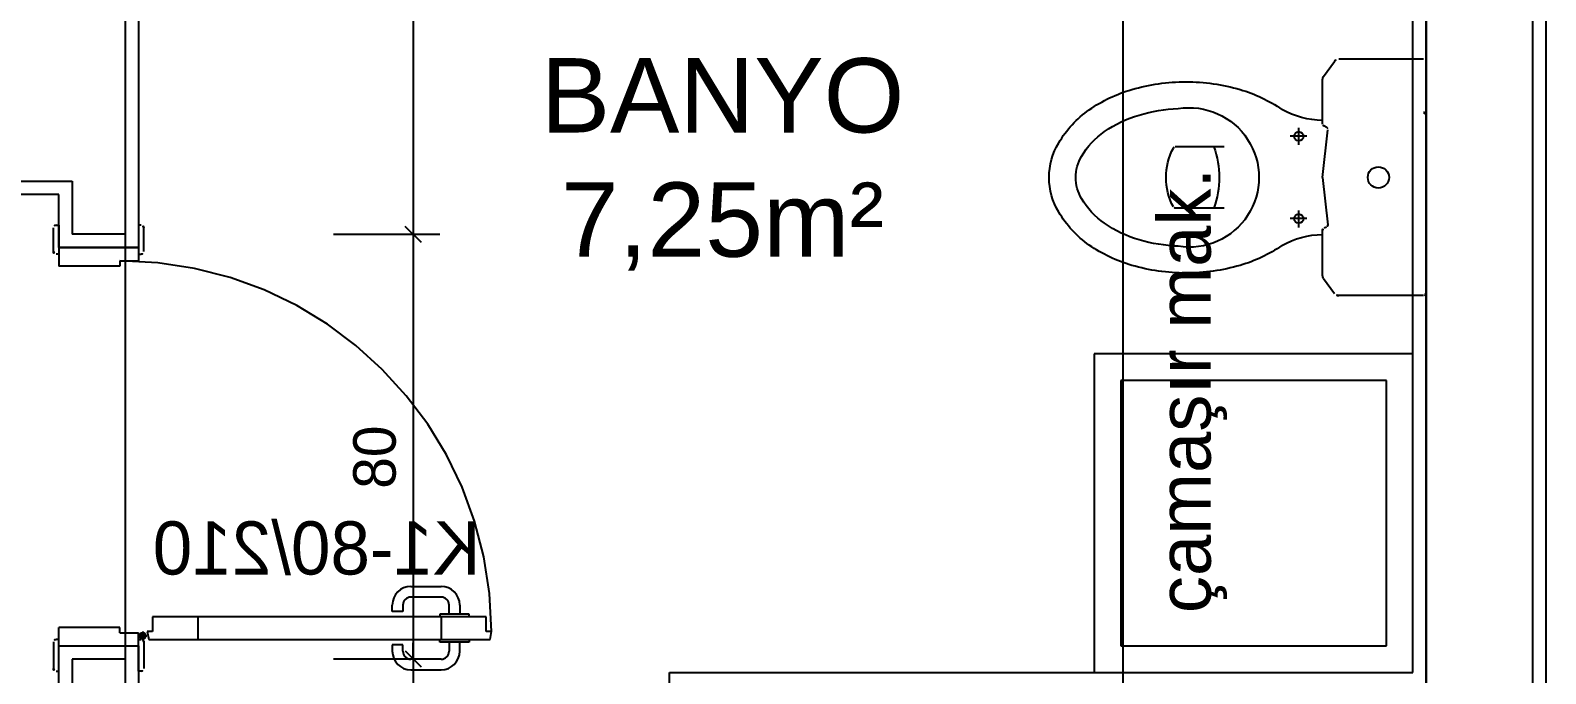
# Model space of a CAD drawing. Extents: x 182769.15 to 182771.38, y 101811.72 to 101812.21.
# Drawn here: x 182769.7428 to 182769.7999, y 101812.0793 to 101812.1035 of the extents above; entities that cross this region are included whole.
import ezdxf

# ---------------------------------------------------------------- set-up
doc = ezdxf.new("R2010")
doc.units = 0
doc.header["$MEASUREMENT"] = 0
doc.linetypes.add('DUZ', pattern=[500, 500])
doc.linetypes.add('HIDDEN', pattern=[0.375, 0.25, -0.125])
doc.layers.get('0').update_dxf_attribs({"color": 1, "linetype": 'DUZ'})
for name, color, linetype in [('DUVAR', 7, 'Continuous'), ('iç yatay', 3, 'Continuous'), ('KAPI', 3, 'Continuous'), ('kapı pen. yazısı', 1, 'Continuous'), ('POZ', 3, 'Continuous'), ('SIVA', 1, 'Continuous'), ('TARAMA', 15, 'Continuous'), ('tefriş', 21, 'Continuous'), ('YAZıMAHAL', 4, 'Continuous')]:
    doc.layers.add(name, color=color, linetype=linetype)
doc.styles.add('ARIAL', font='arial.ttf', dxfattribs={"height": 10})
doc.styles.add('İÇ ÖLÇÜ', font='stylu.ttf', dxfattribs={"height": 8})
doc.styles.add('M2', font='', dxfattribs={"height": 10})
doc.styles.get('M2').set_extended_font_data('Turkish Arial')

msp = doc.modelspace()

# ---------------------------------------------------------------- linework, layer by layer
at = {"color": 0, "linetype": 'ByBlock'}
for p, q in [((182769.7575437163, 101812.0955237126), (182769.7569437163, 101812.0961237126)), ((182769.7569437163, 101812.0961237126), (182769.7575437163, 101812.0955237126)), ((182769.7569437163, 101812.0801364402), (182769.7575437163, 101812.0795364402)), ((182769.7569437163, 101812.0801364402), (182769.7575437163, 101812.0795364402))]:
    msp.add_line(p, q, dxfattribs=at)
at = {"layer": 'DUVAR', "ltscale": 50}
for p, q in [((182769.7463945448, 101812.1258237126), (182769.7463945448, 101812.0958237126)), ((182769.7953945448, 101812.1258237126), (182769.7953945448, 101812.0788237126)), ((182769.7953945448, 101812.0788237126), (182769.7953945448, 101812.1258237126)), ((182769.7993945448, 101812.1258237126), (182769.7993945448, 101812.0788237126)), ((182769.7423945448, 101812.0978237126), (182769.7443945448, 101812.0978237126)), ((182769.7443945448, 101812.0978237126), (182769.7443945448, 101812.0958237126)), ((182769.7443945448, 101812.0798237126), (182769.7443945448, 101811.9838237126)), ((182769.7463945448, 101812.0798237126), (182769.7463945448, 101812.0778237126))]:
    msp.add_line(p, q, dxfattribs=at)
at = {"layer": 'DUVAR'}
for p, q in [((182769.7463945448, 101812.0958237126), (182769.7443945448, 101812.0958237126)), ((182769.7463945448, 101812.0798237126), (182769.7443945448, 101812.0798237126))]:
    msp.add_line(p, q, dxfattribs=at)
at = {"layer": 'iç yatay'}
for p, q in [((182769.7572437163, 101812.1362237126), (182769.7572437163, 101812.0954237126)), ((182769.783966382, 101812.1362237126), (182769.783966382, 101812.0784237126)), ((182769.7572437163, 101812.0962237126), (182769.7572437163, 101812.0794364402)), ((182769.7542437163, 101812.0958237126), (182769.7582437163, 101812.0958237126)), ((182769.7542437163, 101812.0958237126), (182769.7582437163, 101812.0958237126)), ((182769.7572437163, 101812.0798364402), (182769.7572437163, 101812.0804364402)), ((182769.7542437163, 101812.0798364402), (182769.7582437163, 101812.0798364402)), ((182769.7542437163, 101812.0798364402), (182769.7582437163, 101812.0798364402)), ((182769.7572437163, 101812.0798364402), (182769.7572437163, 101812.0778237126))]:
    msp.add_line(p, q, dxfattribs=at)
at = {"layer": 'KAPI'}
for p, q in [((182769.7436945448, 101812.0951737126), (182769.7436945448, 101812.0960737126)), ((182769.7437945448, 101812.0961737126), (182769.7438945448, 101812.0961737126)), ((182769.7438945448, 101812.0961737126), (182769.7438945448, 101812.0950737126)), ((182769.7469945448, 101812.0961737126), (182769.7468945448, 101812.0961737126)), ((182769.7468945448, 101812.0961737126), (182769.7468945448, 101812.0950737126)), ((182769.7470945448, 101812.0951737126), (182769.7470945448, 101812.0960737126)), ((182769.7438945448, 101812.0950737126), (182769.7437945448, 101812.0950737126)), ((182769.7438945448, 101812.0953237126), (182769.7468945448, 101812.0953237126)), ((182769.7438945448, 101812.0953237126), (182769.7438945448, 101812.0946237126)), ((182769.7468945448, 101812.0953237126), (182769.7468945448, 101812.0948237126)), ((182769.7468945448, 101812.0950737126), (182769.7469945448, 101812.0950737126)), ((182769.7461945448, 101812.0946237126), (182769.7438945448, 101812.0946237126)), ((182769.7461945448, 101812.0948237126), (182769.7468945448, 101812.0948237126)), ((182769.7461945448, 101812.0948237126), (182769.7461945448, 101812.0946237126)), ((182769.7438945448, 101812.0803237126), (182769.7438945448, 101812.0810237126)), ((182769.7461945448, 101812.0810237126), (182769.7438945448, 101812.0810237126)), ((182769.7461945448, 101812.0808237126), (182769.7461945448, 101812.0810237126)), ((182769.7461945448, 101812.0808237126), (182769.7468945448, 101812.0808237126)), ((182769.7468945448, 101812.0803237126), (182769.7468945448, 101812.0808237126)), ((182769.7436945448, 101812.0804737126), (182769.7436945448, 101812.0794737126)), ((182769.7438945448, 101812.0805737126), (182769.7437945448, 101812.0805737126)), ((182769.7438945448, 101812.0793737126), (182769.7438945448, 101812.0805737126)), ((182769.7438945448, 101812.0803237126), (182769.7468945448, 101812.0803237126)), ((182769.7468945448, 101812.0793737126), (182769.7468945448, 101812.0805737126)), ((182769.7468945448, 101812.0805737126), (182769.7469945448, 101812.0805737126)), ((182769.7470945448, 101812.0804737126), (182769.7470945448, 101812.0794737126)), ((182769.7437945448, 101812.0793737126), (182769.7438945448, 101812.0793737126)), ((182769.7469945448, 101812.0793737126), (182769.7468945448, 101812.0793737126))]:
    msp.add_line(p, q, dxfattribs=at)
at = {"layer": 'KAPI', "color": 234}
for p, q in [((182769.7571545024, 101812.0825659826), (182769.7582945024, 101812.0825659826)), ((182769.7582945024, 101812.0821659826), (182769.7571545024, 101812.0821659826)), ((182769.7564545023, 101812.0816259826), (182769.7564545023, 101812.0818659826)), ((182769.7568545024, 101812.0816259826), (182769.7564545023, 101812.0816259826)), ((182769.7568545024, 101812.0818659826), (182769.7568545024, 101812.0816259826)), ((182769.7593445024, 101812.0815259826), (182769.7582445024, 101812.0815259826)), ((182769.7582445024, 101812.0815259826), (182769.7582445024, 101812.0814259826)), ((182769.7585945023, 101812.0815259826), (182769.7585945023, 101812.0818659826)), ((182769.7589945024, 101812.0818659826), (182769.7589945024, 101812.0815259826)), ((182769.7593445024, 101812.0814259826), (182769.7593445024, 101812.0815259826)), ((182769.7470545448, 101812.0808659826), (182769.7470545448, 101812.0805459826)), ((182769.7468945448, 101812.0807059826), (182769.7472145448, 101812.0807059826)), ((182769.7568545024, 101812.0803659826), (182769.7564545023, 101812.0803659826)), ((182769.7564545023, 101812.0803659826), (182769.7564545023, 101812.0801259826)), ((182769.7568545024, 101812.0801259826), (182769.7568545024, 101812.0803659826)), ((182769.7582445024, 101812.0804659826), (182769.7582445024, 101812.0805659826)), ((182769.7593445024, 101812.0804659826), (182769.7582445024, 101812.0804659826)), ((182769.7585945023, 101812.0804659826), (182769.7585945023, 101812.0801259826)), ((182769.7589945024, 101812.0801259826), (182769.7589945024, 101812.0804659826)), ((182769.7593445024, 101812.0805659826), (182769.7593445024, 101812.0804659826)), ((182769.7582945024, 101812.0798259826), (182769.7571545024, 101812.0798259826)), ((182769.7571545024, 101812.0794259826), (182769.7582945024, 101812.0794259826))]:
    msp.add_line(p, q, dxfattribs=at)
at = {"layer": 'KAPI', "color": 1}
for p, q in [((182769.7474245448, 101812.0814259826), (182769.7474245448, 101812.0808659826)), ((182769.7599945024, 101812.0814259826), (182769.7474245448, 101812.0814259826)), ((182769.7491245448, 101812.0814259826), (182769.7491245448, 101812.0805659826)), ((182769.7582945024, 101812.0814259826), (182769.7582945024, 101812.0805659826)), ((182769.7599945024, 101812.0808659826), (182769.7599945024, 101812.0814259826)), ((182769.7474245448, 101812.0808659826), (182769.7472245448, 101812.0808659826)), ((182769.7472245448, 101812.0808659826), (182769.7472845448, 101812.0805659826)), ((182769.7601945024, 101812.0808659826), (182769.7599945024, 101812.0808659826)), ((182769.7601345024, 101812.0805659826), (182769.7601945024, 101812.0808659826)), ((182769.7472845448, 101812.0805659826), (182769.7601345024, 101812.0805659826))]:
    msp.add_line(p, q, dxfattribs=at)
at = {"layer": 'KAPI', "color": 234}
for radius in [0.00012, 8e-05]:
    msp.add_circle((182769.7470545448, 101812.0807059826), radius, dxfattribs=at)
at = {"layer": 'KAPI'}
for centre, start, end in [((182769.7437945448, 101812.0960737126), 90, 180), ((182769.7469945448, 101812.0960737126), 0, 90), ((182769.7437945448, 101812.0951737126), 180, 270), ((182769.7469945448, 101812.0951737126), 270, 0), ((182769.7437945448, 101812.0804737126), 90, 180), ((182769.7469945448, 101812.0804737126), 0, 90), ((182769.7437945448, 101812.0794737126), 180, 270), ((182769.7469945448, 101812.0794737126), 270, 0)]:
    msp.add_arc(centre, 0.0001, start, end, dxfattribs=at)
at = {"layer": 'KAPI', "color": 1, "linetype": 'HIDDEN', "ltscale": 10}
msp.add_arc((182769.7461945297, 101812.0808236761), 0.01400003656170211, 0.1731437321680442, 89.99994163656567, dxfattribs=at)
at = {"layer": 'KAPI', "color": 234}
for centre, radius, start, end in [((182769.7571545024, 101812.0818659826), 0.0007, 90, 180), ((182769.7582945024, 101812.0818659826), 0.0007, 0, 90), ((182769.7571545024, 101812.0818659826), 0.0003, 90, 180), ((182769.7582945024, 101812.0818659826), 0.0003, 0, 90), ((182769.7571545024, 101812.0801259826), 0.0007, 180, 270), ((182769.7571545024, 101812.0801259826), 0.0003, 180, 270), ((182769.7582945024, 101812.0801259826), 0.0003, 270, 0), ((182769.7582945024, 101812.0801259826), 0.0007, 270, 0)]:
    msp.add_arc(centre, radius, start, end, dxfattribs=at)
at = {"layer": 'SIVA'}
for p, q in [((182769.7998945448, 101812.1403237126), (182769.7998945448, 101812.0493237126)), ((182769.7468945448, 101812.1273237126), (182769.7468945448, 101812.0953237126)), ((182769.7948945448, 101812.0793237126), (182769.7948945448, 101812.1253237126)), ((182769.7438945448, 101812.0973237126), (182769.7418945448, 101812.0973237126)), ((182769.7438945448, 101812.0953237126), (182769.7438945448, 101812.0973237126)), ((182769.7468945448, 101812.0953237126), (182769.7438945448, 101812.0953237126)), ((182769.7438945448, 101811.9843237126), (182769.7438945448, 101812.0803237126)), ((182769.7438945448, 101812.0803237126), (182769.7468945448, 101812.0803237126)), ((182769.7468945448, 101812.0803237126), (182769.7468945448, 101812.0783237126)), ((182769.7668945448, 101812.0783237126), (182769.7668945448, 101812.0793237126)), ((182769.7668945448, 101812.0793237126), (182769.7948945448, 101812.0793237126))]:
    msp.add_line(p, q, dxfattribs=at)
at = {"layer": 'TARAMA'}
msp.add_line((182769.7463945448, 101812.0958237126), (182769.7463945448, 101812.0798237126), dxfattribs=at)
at = {"layer": 'tefriş'}
for p, q in [((182769.7915317981, 101812.1017668154), (182769.7919347217, 101812.1023309084)), ((182769.7952945448, 101812.1024146608), (182769.7920974684, 101812.1024146608)), ((182769.7953945448, 101812.0936146608), (182769.7953945448, 101812.1023146608)), ((182769.7914945448, 101812.0999730335), (182769.7914945448, 101812.1016505678)), ((182769.7914945448, 101812.0979646608), (182769.7916888467, 101812.0997619533)), ((182769.7916482252, 101812.0998404491), (182769.7915356298, 101812.0999031363)), ((182769.7914945448, 101812.0979646608), (182769.7916879493, 101812.0961756692)), ((182769.7914945448, 101812.0942787538), (182769.7914945448, 101812.095982338)), ((182769.79163733, 101812.0960924798), (182769.7915456276, 101812.0960569288)), ((182769.7915317981, 101812.0941625062), (182769.7919347217, 101812.0935984131)), ((182769.7952945448, 101812.0935146608), (182769.7920974684, 101812.0935146608)), ((182769.7948945448, 101812.0913237126), (182769.7828945448, 101812.0913237126)), ((182769.7828945448, 101812.0913237126), (182769.7828945448, 101812.0793237126)), ((182769.7948945448, 101812.0793237126), (182769.7948945448, 101812.0913237126)), ((182769.7938945448, 101812.0903237126), (182769.7838945448, 101812.0903237126)), ((182769.7838945448, 101812.0903237126), (182769.7838945448, 101812.0803237126)), ((182769.7938945448, 101812.0803237126), (182769.7938945448, 101812.0903237126)), ((182769.7838945448, 101812.0803237126), (182769.7938945448, 101812.0803237126)), ((182769.7828945448, 101812.0793237126), (182769.7948945448, 101812.0793237126))]:
    msp.add_line(p, q, dxfattribs=at)
at = {"layer": 'tefriş', "color": 8}
for p, q in [((182769.7905945448, 101812.0991905176), (182769.7905945448, 101812.0998331953)), ((182769.7877798465, 101812.0991146608), (182769.7859419893, 101812.0991146608)), ((182769.7908949744, 101812.0995146608), (182769.7902704678, 101812.0995146608)), ((182769.7877798465, 101812.0968146608), (182769.7859419893, 101812.0968146608)), ((182769.7909038959, 101812.0964146608), (182769.7902704678, 101812.0964146608)), ((182769.7905945448, 101812.096084242), (182769.7905945448, 101812.0967179939))]:
    msp.add_line(p, q, dxfattribs=at)
at = {"layer": 'tefriş', "extrusion": (0, 0, -1)}
for centre, major_axis, ratio, start_param, end_param in [((182769.7920974684, 101812.1022146608), (0.0001414213562658774, -0.0001414213562658775), 0.9999999999944005, 2.976443976176796, 3.926990816990041), ((182769.7863445448, 101812.0942226276), (0.005191601438360619, -0.005191601438360621), 0.9999999999998259, 3.645150985836444, 3.926990816987328), ((182769.7863445448, 101812.0942226276), (-0.005191601438360724, -0.005191601438360724), 0.9999999999998256, 2.356194490192257, 2.638034321343135), ((182769.7916945448, 101812.1016505678), (0.0001414213562665402, -0.0001414213562665402), 0.9999999999957169, 2.356194490190203, 2.97644397617278), ((182769.7858116494, 101812.0960630707), (0.003836756779030006, -0.003836756779030007), 0.9999999999997518, 3.316916742988157, 3.645150985836513), ((182769.7868774402, 101812.0960630707), (0.003836756779037092, -0.003836756779037093), 0.9999999999983911, 4.208830648138745, 4.530769144743491), ((182769.7849972949, 101812.09722805), (-0.002831682129307697, -0.002831682129307695), 0.9999999999986497, 1.320325793955604, 1.746120416192914), ((182769.7858116494, 101812.0960630707), (0.00312964999769896, -0.00312964999769896), 0.9999999999993551, 3.316916742988218, 3.645150985836495), ((182769.7863445448, 101812.0942226276), (-0.004484494657032725, -0.004484494657032723), 0.9999999999998347, 2.074354659041267, 2.310238398532629), ((182769.7864682378, 101812.0979646608), (0.001857079547925291, -0.001857079547925291), 1, 3.768291663745621, 7.227282623818656), ((182769.7915122445, 101812.1032314766), (-0.002203957116713496, -0.002203957116713496), 0.9999999999999648, -0.7797194639228604, -0.2633818953767229), ((182769.7952945448, 101812.1003146608), (-7.07106781335824e-05, -7.07106781335824e-05), 0.9999999999852356, 2.356194490184963, 3.926990816994624), ((182769.7915745448, 101812.0999730335), (5.656854250688623e-05, -5.656854250688625e-05), 0.9999999999875613, 1.293406816299294, 2.356194490186125), ((182769.7916093102, 101812.0997705519), (-5.656854250713285e-05, -5.656854250713285e-05), 0.9999999999704455, 2.864203143099023, 4.034680687833887), ((182769.7837541865, 101812.0979646608), (-0.001809939962021673, -0.001809939962021672), 0.9999999999994943, 0.785398163397701, 1.32032579395545), ((182769.7837541865, 101812.0979646608), (-0.001102833180692901, -0.001102833180692901), 0.9999999999972418, 0.7853981633988272, 1.320325793956113), ((182769.7837541865, 101812.0979646608), (0.001809939962021672, -0.001809939962021673), 0.9999999999994944, 1.821266859634343, 2.356194490192092), ((182769.7837541865, 101812.0979646608), (0.0011028331806932, -0.001102833180693201), 0.9999999999971249, 1.821266859633551, 2.356194490190907), ((182769.7849972949, 101812.0987012716), (-0.002124575347973578, -0.002124575347973578), 0.9999999999963419, -0.1753240893988779, 0.2504705328403436), ((182769.7849972949, 101812.0987012716), (0.002831682129307738, -0.002831682129307738), 0.9999999999986668, 1.39547223739685, 1.821266859634154), ((182769.7858116494, 101812.0998662509), (-0.003129649997698827, -0.003129649997698826), 0.9999999999980573, -0.5035583322476236, -0.1753240893987187), ((182769.7915122445, 101812.092697845), (0.002203957116713495, -0.002203957116713496), 0.9999999999999645, 3.404974548966516, 3.921312117512653), ((182769.7915745448, 101812.095982338), (-5.656854250673702e-05, -5.656854250673699e-05), 0.9999999999895653, 0.7853981634026654, 1.986355134159164), ((182769.7916084128, 101812.0961670707), (-5.656854250702099e-05, -5.656854250702097e-05), 0.9999999999839745, 3.819300946162859, 5.127947787747714), ((182769.7863445448, 101812.1017066939), (0.004484494657034076, -0.004484494657034077), 0.9999999999996875, 0.8313542550572333, 1.067237994548327), ((182769.7868774402, 101812.0998662509), (-0.00383675677903536, -0.003836756779035358), 0.9999999999987546, -1.389176491153653, -1.067237994548798), ((182769.7863445448, 101812.1017066939), (0.00519160143836463, -0.005191601438364632), 0.9999999999997824, 0.785398163397557, 1.067237994548384), ((182769.7920974684, 101812.0937146608), (-0.000141421356265814, -0.0001414213562658139), 0.9999999999975433, -0.7853981633986767, 0.1651486774124877), ((182769.7952945448, 101812.0936146608), (7.071067813340049e-05, -7.071067813340053e-05), 0.9999999999903804, 5.497787143777328, 7.068583470581844)]:
    msp.add_ellipse(centre, major_axis=major_axis, ratio=ratio, start_param=start_param, end_param=end_param, dxfattribs=at)
at = {"layer": 'tefriş', "extrusion": (0, 0, -0.9999999999999998)}
for centre, major_axis, ratio, start_param, end_param in [((182769.7849972949, 101812.09722805), (0.002124575347973582, -0.002124575347973583), 0.9999999999959915, 2.891122120749313, 3.316916742988731), ((182769.7858116494, 101812.0998662509), (-0.003836756779030285, -0.003836756779030283), 0.9999999999997459, -0.5035583322467507, -0.1753240893984227)]:
    msp.add_ellipse(centre, major_axis=major_axis, ratio=ratio, start_param=start_param, end_param=end_param, dxfattribs=at)
at = {"layer": 'tefriş', "color": 8, "extrusion": (0, 0, -1)}
for centre, major_axis, ratio, start_param, end_param in [((182769.7905945448, 101812.0995146608), (0.0001237436867333817, -0.0001237436867333818), 0.9999999999956548, 0.7853981633996208, 3.926990816989414), ((182769.7905945448, 101812.0995146608), (0.0001237436867333817, -0.0001237436867333818), 0.9999999999956548, 3.926990816989414, 7.068583470579207), ((182769.7859419893, 101812.0990346608), (5.65685425065766e-05, -5.65685425065766e-05), 0.9999999999863429, 2.846054103096371, 3.92699081699407), ((182769.7935945448, 101812.0979646608), (-0.000282842712532429, -0.0002828427125324289), 0.9999999999986748, 0.7853981633981109, 3.926990816987904), ((182769.7935945448, 101812.0979646608), (-0.000282842712532429, -0.0002828427125324289), 0.9999999999986748, 3.926990816987904, 7.068583470577697), ((182769.7859419893, 101812.0968946608), (-5.65685425065766e-05, -5.656854250657657e-05), 0.9999999999863429, -0.7853981634042768, 0.2955385504934218), ((182769.7905945448, 101812.0964146608), (0.0001237436867333817, -0.0001237436867333818), 0.9999999999956548, 0.7853981633996208, 3.926990816989414), ((182769.7905945448, 101812.0964146608), (0.0001237436867333817, -0.0001237436867333818), 0.9999999999956548, 3.926990816989414, 7.068583470579207)]:
    msp.add_ellipse(centre, major_axis=major_axis, ratio=ratio, start_param=start_param, end_param=end_param, dxfattribs=at)
at = {"layer": 'tefriş', "color": 8, "extrusion": (0, 0, -0.9999999999999999)}
for centre, major_axis, ratio, start_param, end_param in [((182769.7879487115, 101812.0979646608), (-0.001664647214382807, -0.001664647214382806), 0.9999999999993869, 0.2955385504905073, 1.275257776305089), ((182769.7841882948, 101812.0979646608), (0.002408582473907465, -0.002408582473907466), 1, 5.153405514736278, 5.842168772827998)]:
    msp.add_ellipse(centre, major_axis=major_axis, ratio=ratio, start_param=start_param, end_param=end_param, dxfattribs=at)
at = {"layer": 'tefriş', "extrusion": (0, 0, -0.9999999999999999)}
for centre, major_axis, ratio, start_param, end_param in [((182769.7863445448, 101812.1017066939), (-0.00519160143836445, -0.005191601438364449), 0.9999999999997812, -1.067237994548398, -0.7853981633975576), ((182769.7916945448, 101812.0942787538), (-0.0001414213562665402, -0.0001414213562665401), 0.9999999999957165, 0.165148677417013, 0.7853981633995901)]:
    msp.add_ellipse(centre, major_axis=major_axis, ratio=ratio, start_param=start_param, end_param=end_param, dxfattribs=at)

# ---------------------------------------------------------------- texts
at = {"layer": 'iç yatay', "color": 11, "style": 'İÇ ÖLÇÜ'}
msp.add_text('80', height=0.0016, rotation=90, dxfattribs=at).set_placement((182769.7565828086, 101812.0862441321))
at = {"layer": 'kapı pen. yazısı', "style": 'ARIAL'}
msp.add_text('çamaşır mak.', height=0.002, rotation=90, dxfattribs=at).set_placement((182769.787280846, 101812.0815600271))
at = {"layer": 'POZ', "style": 'M2', "text_generation_flag": 4, "flags": 4}
msp.add_attdef('K1-80/210', (182769.7597753807, 101812.083014656), 'K1-80/210', height=0.002, rotation=180, dxfattribs=at)
at = {"layer": 'YAZıMAHAL', "style": 'ARIAL'}
for s, p in [('BANYO', (182769.7620483644, 101812.0996570115)), ('7,25m²', (182769.7628037532, 101812.0949788851))]:
    msp.add_text(s, height=0.0028, dxfattribs=at).set_placement(p)

doc.saveas('drawing.dxf')
